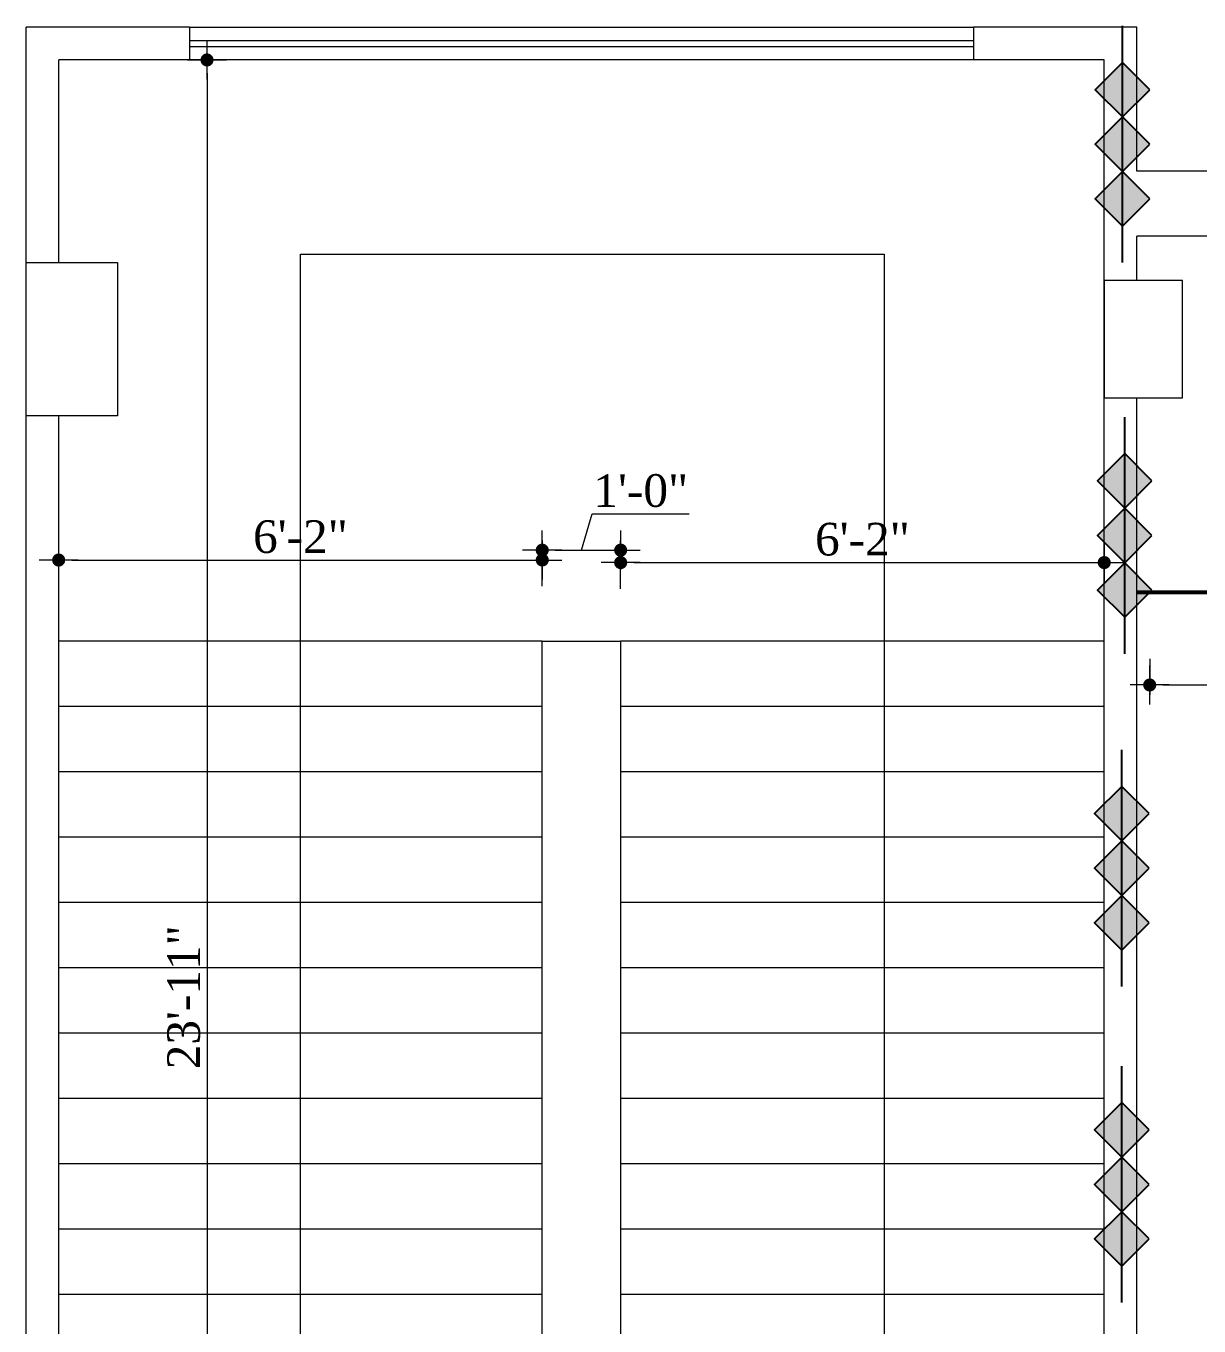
# Model space of a CAD drawing. Header units: inches. Extents: x -250485 to 735580, y -140410 to 288049.
# Drawn here: x 34159.1 to 34338.6, y 21702.8 to 21901.8 of the extents above; entities that cross this region are included whole.
import ezdxf

# ---------------------------------------------------------------- set-up
doc = ezdxf.new("R2010")
doc.units = ezdxf.units.IN
doc.header["$MEASUREMENT"] = 0
doc.header["$PDMODE"] = 35
doc.layers.get('0').update_dxf_attribs({"lineweight": 0})
doc.layers.get('Defpoints').update_dxf_attribs({"lineweight": 0})
for name, color, linetype, lineweight in [('COLUMN-2', 102, 'Continuous', 0), ('DIM_WORKING', 7, 'Continuous', 0), ('Layer1', 134, 'Continuous', 0), ('Stair', 171, 'Continuous', 0), ('SYMBLE', 86, 'Continuous', 0), ('wall', 7, 'Continuous', 0), ('WALL (I)', 7, 'Continuous', 0), ('window', 140, 'Continuous', 0)]:
    doc.layers.add(name, color=color, linetype=linetype, lineweight=lineweight)
doc.layers.add('fire rated wall', color=7, linetype='Continuous')
doc.styles.add('REG', font='times.ttf')
doc.dimstyles.new('Dim-Pres', dxfattribs={"dimtxt": 5.5, "dimasz": 2, "dimexe": 1.5, "dimexo": 1.5, "dimgap": 1, "dimtad": 3, "dimdec": 0, "dimzin": 3, "dimdsep": 46, "dimlunit": 4, "dimtxsty": 'REG', "dimblk": 'point', "dimcen": 2, "dimclrd": 256, "dimclre": 256, "dimclrt": 7, "dimadec": 0, "dimazin": 0, "dimtfac": 0.75, "dimtdec": 0, "dimtmove": 1, "dimatfit": 3, "dimldrblk": 'point', "dimfxl": 0, "dimtolj": 1, "dimtzin": 0, "dimlwd": -1, "dimlwe": -1, "dimarcsym": 1})

# ---------------------------------------------------------------- blocks, each defined once
blk = doc.blocks.new('bfg')
at = {"layer": 'fire rated wall'}
h = blk.add_hatch(color=1, dxfattribs=at)
h.dxf.hatch_style = 1
h.paths.add_polyline_path([(9432308.67, -5613534.51), (9432321.43, -5613547.26), (9432334.18, -5613534.51)])
h.paths.add_polyline_path([(9432334.18, -5613534.51), (9432321.43, -5613521.75), (9432308.67, -5613534.51)])
h.paths.add_polyline_path([(9432334.18, -5613534.51), (9432359.68, -5613534.51), (9432346.93, -5613521.75)])
h.paths.add_polyline_path([(9432334.18, -5613534.51), (9432346.93, -5613547.26), (9432359.68, -5613534.51)])
at = {"layer": 'fire rated wall', "color": 1, "elevation": 0}
for points in [[(9432321.43, -5613547.26), (9432334.18, -5613534.51), (9432321.43, -5613521.75), (9432308.67, -5613534.51)], [(9432346.93, -5613547.26), (9432359.68, -5613534.51), (9432346.93, -5613521.75), (9432334.18, -5613534.51)]]:
    blk.add_lwpolyline(points, close=True, dxfattribs=at)
blk.add_lwpolyline([(9432291.67, -5613534.51), (9432376.69, -5613534.51)], dxfattribs=at)
blk = doc.blocks.new('3HR RATE')
at = {"layer": 'fire rated wall', "xscale": 1.292997314696549, "yscale": 1.292997314696549, "zscale": 1.292997314696549}
for p in [(-12191616.17, 7245476.71), (-12191583.19, 7245476.71)]:
    blk.add_blockref('bfg', p, dxfattribs=at)
blk = doc.blocks.new('dot')
at = {"color": 4}
for p, q in [((0, 1.5), (0, -1.5)), ((-1.5, 0), (1.5, 0))]:
    blk.add_line(p, q, dxfattribs=at)
at = {"color": 6, "const_width": 0.5}
blk.add_lwpolyline([(-0.25, 0, 1), (0.25, 0, 1)], format="xyb", close=True, dxfattribs=at)
blk = doc.blocks.new('point')
blk.add_blockref('dot', (0, 0))
blk = doc.blocks.new('*D585')
at = {"layer": 'Defpoints', "color": 0, "ltscale": 30, "transparency": 16777216}
for p in [(34238.07, 21820.03), (34164.07, 21807.59), (34238.07, 21807.59)]:
    blk.add_point(p, dxfattribs=at)
at = {"layer": 'Layer1', "ltscale": 30, "transparency": 16777216}
for p, q in [((34164.07, 21816.03), (34164.07, 21821.53)), ((34238.07, 21816.03), (34238.07, 21821.53)), ((34166.07, 21820.03), (34236.07, 21820.03))]:
    blk.add_line(p, q, dxfattribs=at)
at = {"layer": 'Layer1', "ltscale": 30, "transparency": 16777216, "xscale": 2, "yscale": 2, "zscale": 2, "rotation": 180}
blk.add_blockref('point', (34164.07, 21820.03), dxfattribs=at)
at = {"layer": 'Layer1', "ltscale": 30, "transparency": 16777216, "xscale": 2, "yscale": 2, "zscale": 2}
blk.add_blockref('point', (34238.07, 21820.03), dxfattribs=at)
at = {"layer": 'Layer1', "color": 7, "ltscale": 30, "transparency": 16777216, "insert": (34201.07, 21823.58), "char_height": 5, "attachment_point": 5, "style": 'REG'}
blk.add_mtext('\\A1;6\'-2"', dxfattribs=at)
blk = doc.blocks.new('*D586')
at = {"layer": 'Defpoints', "color": 0, "ltscale": 30, "transparency": 16777216}
for p in [(34250.07, 21821.54), (34238.07, 21807.59), (34250.07, 21807.59)]:
    blk.add_point(p, dxfattribs=at)
at = {"layer": 'Layer1', "ltscale": 30, "transparency": 16777216}
for p, q in [((34244.07, 21821.54), (34245.73, 21827.08)), ((34245.73, 21827.08), (34260.56, 21827.08)), ((34238.07, 21817.54), (34238.07, 21823.04)), ((34240.07, 21821.54), (34248.07, 21821.54)), ((34250.07, 21817.54), (34250.07, 21823.04))]:
    blk.add_line(p, q, dxfattribs=at)
at = {"layer": 'Layer1', "ltscale": 30, "transparency": 16777216, "xscale": 2, "yscale": 2, "zscale": 2, "rotation": 180}
blk.add_blockref('point', (34238.07, 21821.54), dxfattribs=at)
at = {"layer": 'Layer1', "ltscale": 30, "transparency": 16777216, "xscale": 2, "yscale": 2, "zscale": 2}
blk.add_blockref('point', (34250.07, 21821.54), dxfattribs=at)
at = {"layer": 'Layer1', "color": 7, "ltscale": 30, "transparency": 16777216, "insert": (34253.15, 21830.63), "char_height": 5, "attachment_point": 5, "style": 'REG'}
blk.add_mtext('\\A1;1\'-0"', dxfattribs=at)
blk = doc.blocks.new('*D587')
at = {"layer": 'Defpoints', "color": 0, "ltscale": 30, "transparency": 16777216}
for p in [(34324.07, 21819.64), (34250.07, 21807.59), (34324.07, 21807.59)]:
    blk.add_point(p, dxfattribs=at)
at = {"layer": 'Layer1', "ltscale": 30, "transparency": 16777216}
for p, q in [((34250.07, 21815.64), (34250.07, 21821.14)), ((34324.07, 21815.64), (34324.07, 21821.14)), ((34252.07, 21819.64), (34322.07, 21819.64))]:
    blk.add_line(p, q, dxfattribs=at)
at = {"layer": 'Layer1', "ltscale": 30, "transparency": 16777216, "xscale": 2, "yscale": 2, "zscale": 2, "rotation": 180}
blk.add_blockref('point', (34250.07, 21819.64), dxfattribs=at)
at = {"layer": 'Layer1', "ltscale": 30, "transparency": 16777216, "xscale": 2, "yscale": 2, "zscale": 2}
blk.add_blockref('point', (34324.07, 21819.64), dxfattribs=at)
at = {"layer": 'Layer1', "color": 7, "ltscale": 30, "transparency": 16777216, "insert": (34287.07, 21823.19), "char_height": 5, "attachment_point": 5, "style": 'REG'}
blk.add_mtext('\\A1;6\'-2"', dxfattribs=at)
blk = doc.blocks.new('*D588')
at = {"layer": 'Defpoints', "color": 0, "ltscale": 30, "transparency": 16777216}
for p in [(34184.07, 21896.59), (34184.07, 21609.59), (34186.77, 21609.59)]:
    blk.add_point(p, dxfattribs=at)
at = {"layer": 'Layer1', "ltscale": 30, "transparency": 16777216}
for p, q in [((34185.57, 21896.59), (34188.27, 21896.59)), ((34186.77, 21894.59), (34186.77, 21611.59)), ((34185.57, 21609.59), (34188.27, 21609.59))]:
    blk.add_line(p, q, dxfattribs=at)
at = {"layer": 'Layer1', "ltscale": 30, "transparency": 16777216, "xscale": 2, "yscale": 2, "zscale": 2}
for p, rotation in [((34186.77, 21896.59), 90), ((34186.77, 21609.59), 270)]:
    blk.add_blockref('point', p, dxfattribs=dict(at, rotation=rotation))
at = {"layer": 'Layer1', "color": 7, "ltscale": 30, "transparency": 16777216, "insert": (34183.22, 21753.09), "char_height": 5, "attachment_point": 5, "rotation": 90, "style": 'REG'}
blk.add_mtext('\\A1;23\'-11"', dxfattribs=at)
blk = doc.blocks.new('*D762')
at = {"layer": 'Defpoints', "color": 0, "ltscale": 30, "transparency": 16777216}
for p in [(34331.03, 21815.09), (35353.07, 21815.09), (35353.07, 21800.9)]:
    blk.add_point(p, dxfattribs=at)
at = {"layer": 'Layer1', "ltscale": 30, "transparency": 16777216}
for p, q in [((34331.03, 21804.9), (34331.03, 21799.4)), ((35353.07, 21804.9), (35353.07, 21799.4)), ((34333.03, 21800.9), (35351.07, 21800.9))]:
    blk.add_line(p, q, dxfattribs=at)
at = {"layer": 'Layer1', "ltscale": 30, "transparency": 16777216, "xscale": 2, "yscale": 2, "zscale": 2, "rotation": 180}
blk.add_blockref('point', (34331.03, 21800.9), dxfattribs=at)
at = {"layer": 'Layer1', "ltscale": 30, "transparency": 16777216, "xscale": 2, "yscale": 2, "zscale": 2}
blk.add_blockref('point', (35353.07, 21800.9), dxfattribs=at)
at = {"layer": 'Layer1', "color": 7, "ltscale": 30, "transparency": 16777216, "insert": (34842.05, 21804.44), "char_height": 5, "attachment_point": 5, "style": 'REG'}
blk.add_mtext('\\A1;85\'-2"', dxfattribs=at)

msp = doc.modelspace()

# ---------------------------------------------------------------- linework, layer by layer
at = {"layer": 'COLUMN-2', "color": 7}
msp.add_lwpolyline([(34159.07, 21865.59), (34173.07, 21865.59), (34173.07, 21842.09), (34159.07, 21842.09)], close=True, dxfattribs=at)
msp.add_lwpolyline([(34324.07, 21862.84), (34324.07, 21844.84), (34336.07, 21844.84), (34336.07, 21862.84), (34324.07, 21862.84)], dxfattribs=at)
at = {"layer": 'DIM_WORKING', "color": 7, "ltscale": 30}
for p, q in [((34184.07, 21901.59), (34184.07, 21896.59)), ((34304.07, 21901.59), (34304.07, 21896.59))]:
    msp.add_line(p, q, dxfattribs=at)
at = {"layer": 'Stair', "color": 7, "ltscale": 30}
for p, q in [((34238.07, 21807.59), (34164.07, 21807.59)), ((34324.07, 21807.59), (34250.07, 21807.59)), ((34238.07, 21797.59), (34164.07, 21797.59)), ((34324.07, 21797.59), (34250.07, 21797.59)), ((34238.07, 21787.59), (34164.07, 21787.59)), ((34324.07, 21787.59), (34250.07, 21787.59)), ((34238.07, 21777.59), (34164.07, 21777.59)), ((34324.07, 21777.59), (34250.07, 21777.59)), ((34238.07, 21767.59), (34164.07, 21767.59)), ((34324.07, 21767.59), (34250.07, 21767.59)), ((34238.07, 21757.59), (34164.07, 21757.59)), ((34324.07, 21757.59), (34250.07, 21757.59)), ((34238.07, 21747.59), (34164.07, 21747.59)), ((34324.07, 21747.59), (34250.07, 21747.59)), ((34238.07, 21737.59), (34164.07, 21737.59)), ((34324.07, 21737.59), (34250.07, 21737.59)), ((34238.07, 21727.59), (34164.07, 21727.59)), ((34324.07, 21727.59), (34250.07, 21727.59)), ((34238.07, 21717.59), (34164.07, 21717.59)), ((34324.07, 21717.59), (34250.07, 21717.59)), ((34238.07, 21707.59), (34164.07, 21707.59)), ((34324.07, 21707.59), (34250.07, 21707.59))]:
    msp.add_line(p, q, dxfattribs=at)
msp.add_lwpolyline([(34238.07, 21807.59), (34250.07, 21807.59), (34250.07, 21677.59), (34238.07, 21677.59)], close=True, dxfattribs=at)
at = {"layer": 'SYMBLE', "color": 7, "ltscale": 30}
msp.add_lwpolyline([(34201.07, 21658.25), (34201.07, 21866.87), (34290.39, 21866.87), (34290.39, 21677.59), (34255.43, 21687.59), (34267.77, 21687.59), (34290.39, 21677.59), (34318.91, 21687.59), (34311.09, 21687.59), (34290.39, 21677.59)], dxfattribs=at)
at = {"layer": 'wall', "color": 75, "lineweight": 53, "ltscale": 100000}
msp.add_line((34329.07, 21815.09), (35353.07, 21815.09), dxfattribs=at)
at = {"layer": 'WALL (I)', "color": 7, "ltscale": 30}
for p, q in [((34184.07, 21901.59), (34159.07, 21901.59)), ((34159.07, 21865.59), (34159.07, 21901.59)), ((34329.07, 21901.59), (34304.07, 21901.59)), ((34329.07, 21879.59), (34329.07, 21901.59)), ((34184.07, 21896.59), (34164.07, 21896.59)), ((34164.07, 21865.59), (34164.07, 21896.59)), ((34324.07, 21896.59), (34304.07, 21896.59)), ((34324.07, 21614.59), (34324.07, 21896.59)), ((34414.57, 21879.59), (34329.07, 21879.59)), ((34329.07, 21862.84), (34329.07, 21869.59)), ((34395.07, 21869.59), (34329.07, 21869.59)), ((34329.07, 21614.59), (34329.07, 21844.84)), ((34159.07, 21622.09), (34159.07, 21842.09)), ((34164.07, 21677.59), (34164.07, 21842.09))]:
    msp.add_line(p, q, dxfattribs=at)
at = {"layer": 'window', "color": 7, "ltscale": 30}
for p, q in [((34184.07, 21901.59), (34304.07, 21901.59)), ((34184.07, 21899.59), (34304.07, 21899.59)), ((34304.07, 21898.59), (34184.07, 21898.59)), ((34304.07, 21896.59), (34184.07, 21896.59))]:
    msp.add_line(p, q, dxfattribs=at)

# ---------------------------------------------------------------- block references
at = {"layer": 'Layer1', "xscale": 0.2533935670508072, "yscale": 0.2533935670508072, "zscale": 0.2533935670521235, "rotation": 90}
for p in [(31081.31, 20773.04), (31081.65, 20713.15), (31081.23, 20662.2), (31081.23, 20613.8)]:
    msp.add_blockref('3HR RATE', p, dxfattribs=at)

# ---------------------------------------------------------------- dimensions: what is measured, and where the dimension line sits
at = {"layer": 'Layer1', "ltscale": 30}
dim = msp.add_linear_dim(base=(34186.77, 21609.59), p1=(34184.07, 21896.59), p2=(34184.07, 21609.59), angle=90, dimstyle='Dim-Pres', override={"dimtxt": 5, "dimfxl": 4, "dimfxlon": 1}, dxfattribs=at)
dim.commit()
dim.dimension.update_dxf_attribs({"geometry": '*D588', "text_midpoint": (34183.22, 21753.09)})
for base, p1, p2, picture, middle in [((34250.07, 21821.54), (34238.07, 21807.59), (34250.07, 21807.59), '*D586', (34246.73, 21830.63)), ((34238.07, 21820.03), (34164.07, 21807.59), (34238.07, 21807.59), '*D585', (34201.07, 21823.58)), ((34324.07, 21819.64), (34250.07, 21807.59), (34324.07, 21807.59), '*D587', (34287.07, 21823.19)), ((35353.07, 21800.9), (34331.03, 21815.09), (35353.07, 21815.09), '*D762', (34842.05, 21804.44))]:
    dim = msp.add_linear_dim(base=base, p1=p1, p2=p2, dimstyle='Dim-Pres', override={"dimtxt": 5, "dimfxl": 4, "dimfxlon": 1}, dxfattribs=at)
    dim.commit()
    dim.dimension.update_dxf_attribs({"geometry": picture, "text_midpoint": middle})

doc.saveas('drawing.dxf')
